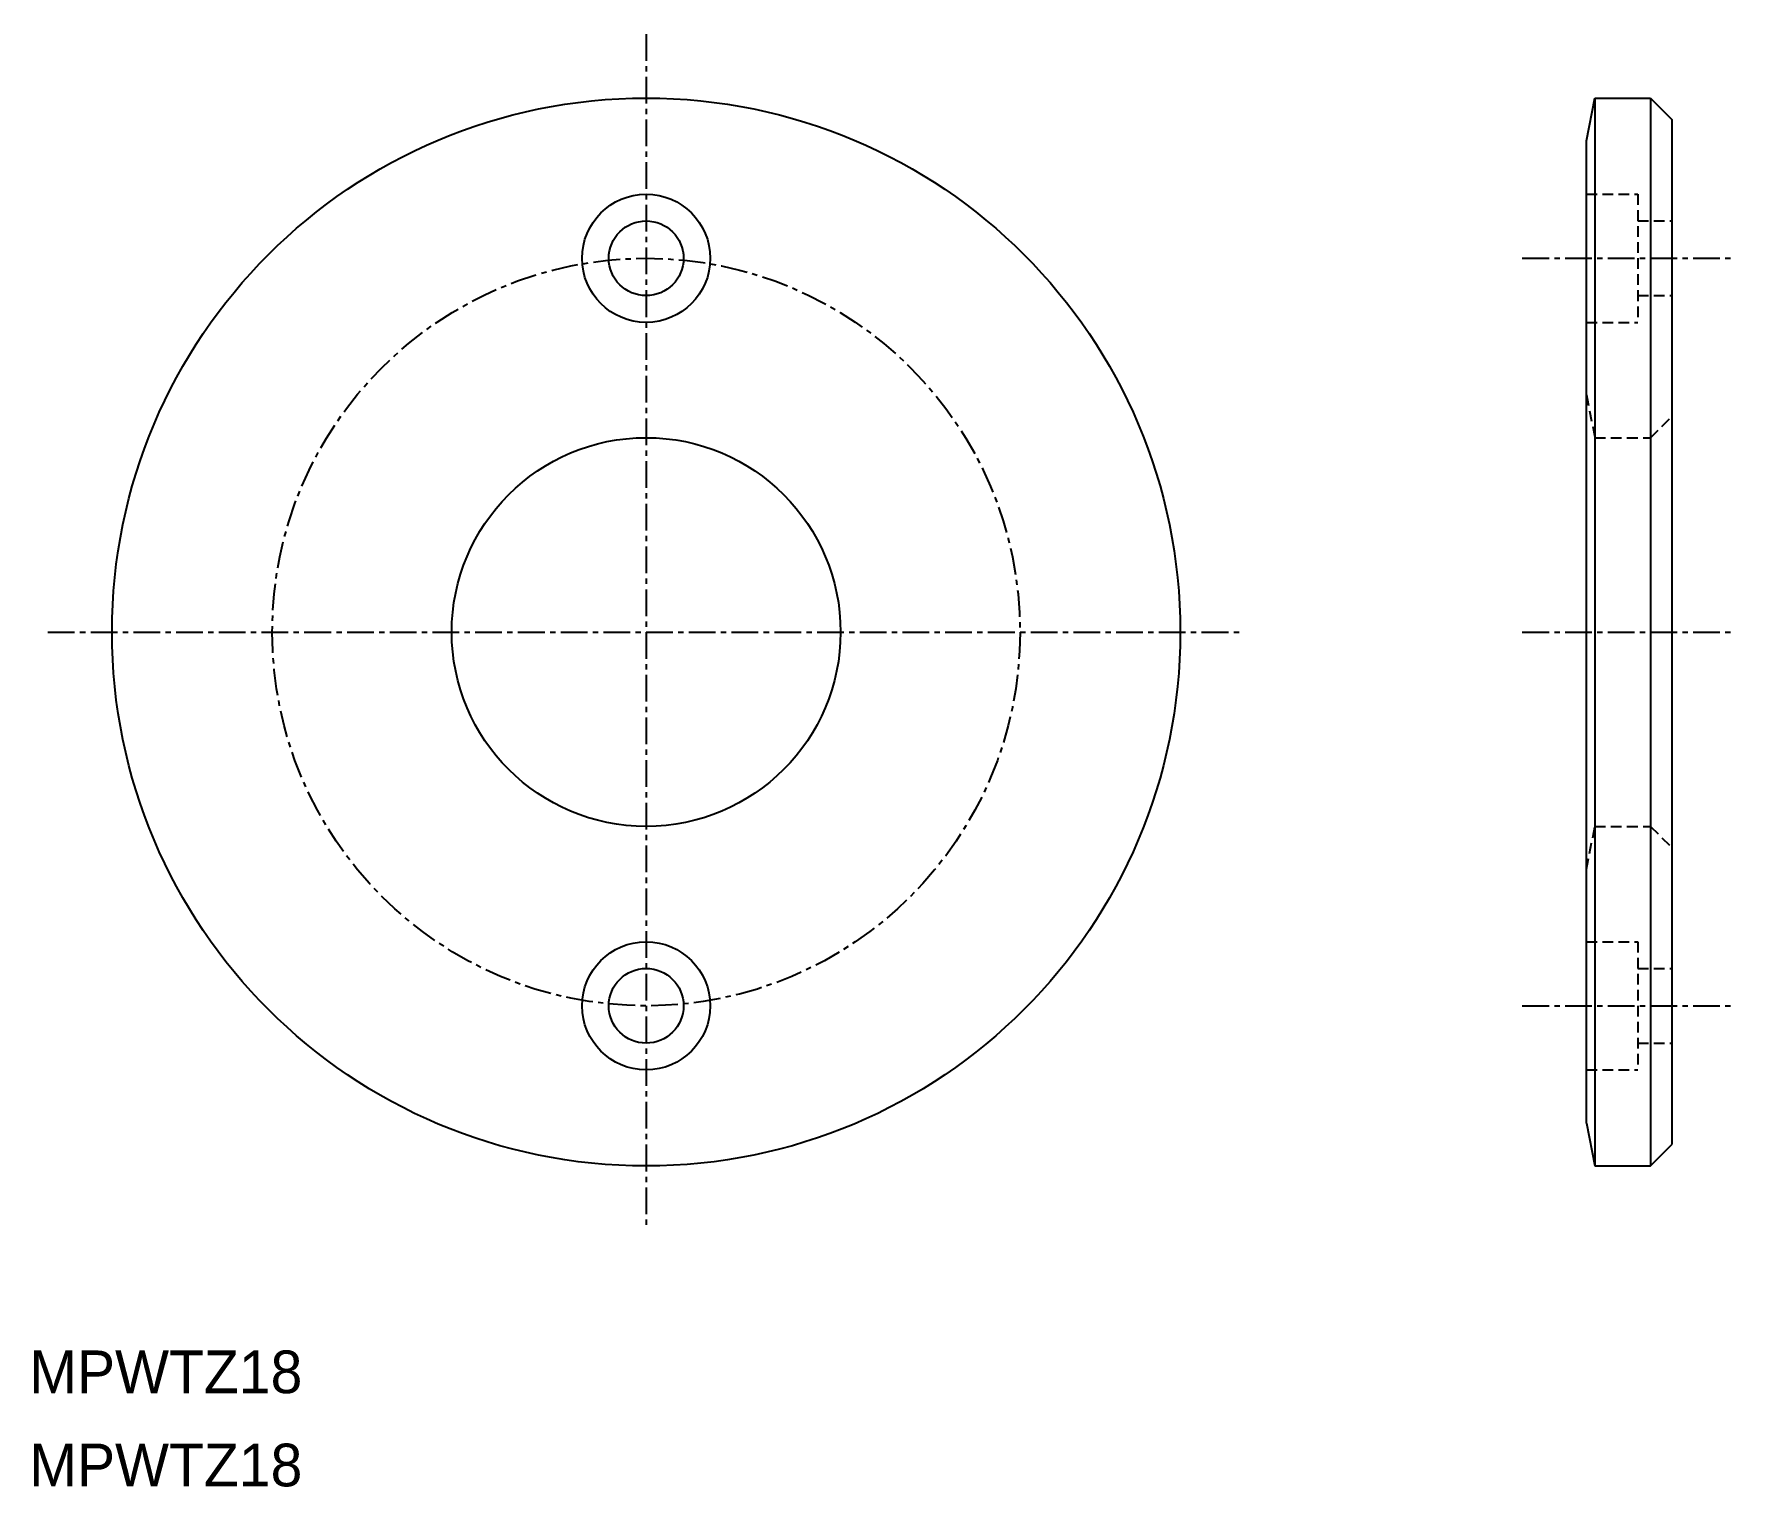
# Model space of a CAD drawing. Extents: x 109.8 to 189.4, y 89 to 157.
import ezdxf

# ---------------------------------------------------------------- set-up
doc = ezdxf.new("R2010")
doc.units = 0
doc.linetypes.add('CENTER', pattern=[2, 1.25, -0.25, 0.25, -0.25])
doc.linetypes.add('DASHED', pattern=[0.75, 0.5, -0.25])
doc.layers.get('0').update_dxf_attribs({"linetype": 'CONTINUOUS'})
doc.layers.add('CENTER', color=1, linetype='CENTER')

msp = doc.modelspace()

# ---------------------------------------------------------------- linework, layer by layer
at = {"color": 7, "linetype": 'CONTINUOUS'}
for p, q in [((182.445, 152.031), (182.845, 154.031)), ((182.845, 154.031), (182.845, 104.031)), ((182.845, 154.031), (185.445, 154.031)), ((185.445, 154.031), (185.445, 104.031)), ((185.445, 154.031), (186.445, 153.031)), ((186.445, 153.031), (186.445, 105.031)), ((182.445, 106.031), (182.445, 152.031)), ((182.445, 106.031), (182.845, 104.031)), ((185.445, 104.031), (186.445, 105.031)), ((182.845, 104.031), (185.445, 104.031))]:
    msp.add_line(p, q, dxfattribs=at)
at = {"color": 3, "linetype": 'DASHED'}
for p, q in [((182.445, 149.531), (184.845, 149.531)), ((184.845, 149.531), (184.845, 143.531)), ((184.845, 148.281), (186.445, 148.281)), ((184.845, 144.781), (186.445, 144.781)), ((182.445, 143.531), (184.845, 143.531)), ((182.445, 140.131), (182.845, 138.131)), ((185.445, 138.131), (186.445, 139.131)), ((182.845, 138.131), (182.845, 119.931)), ((182.845, 138.131), (185.445, 138.131)), ((185.445, 138.131), (185.445, 119.931)), ((182.445, 117.931), (182.845, 119.931)), ((182.845, 119.931), (185.445, 119.931)), ((185.445, 119.931), (186.445, 118.931)), ((182.445, 114.531), (184.845, 114.531)), ((184.845, 114.531), (184.845, 108.531)), ((184.845, 113.281), (186.445, 113.281)), ((184.845, 109.781), (186.445, 109.781)), ((182.445, 108.531), (184.845, 108.531))]:
    msp.add_line(p, q, dxfattribs=at)
at = {"color": 7, "linetype": 'CONTINUOUS'}
for centre, radius in [((138.436, 129.031), 25), ((138.436, 146.531), 3), ((138.436, 146.531), 1.75), ((138.436, 129.031), 9.1), ((138.436, 111.531), 3), ((138.436, 111.531), 1.75)]:
    msp.add_circle(centre, radius, dxfattribs=at)
at = {"layer": 'CENTER', "color": 1, "linetype": 'CENTER'}
for p, q in [((138.436, 157.031), (138.436, 101.031)), ((179.445, 146.531), (189.445, 146.531)), ((110.436, 129.031), (166.436, 129.031)), ((179.445, 129.031), (189.445, 129.031)), ((179.445, 111.531), (189.445, 111.531))]:
    msp.add_line(p, q, dxfattribs=at)
msp.add_circle((138.436, 129.031), 17.5, dxfattribs=at)

# ---------------------------------------------------------------- texts
at = {"color": 7, "linetype": 'CONTINUOUS'}
for p in [(109.566, 93.393), (109.566, 89.031)]:
    msp.add_text('MPWTZ18', height=2, dxfattribs=at).set_placement(p)

doc.saveas('drawing.dxf')
